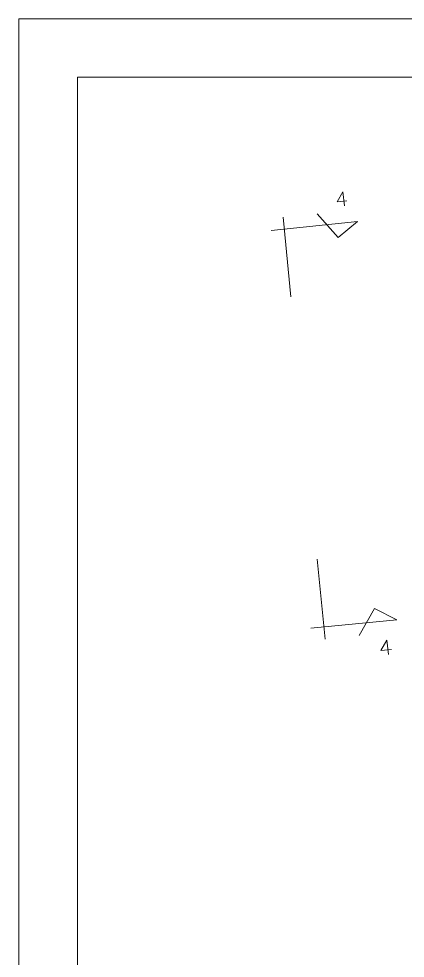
# Model space of a CAD drawing. Header units: millimetres. Extents: x 8 to 1677, y 56 to 1181.
# Drawn here: x 801.6 to 867.7, y 489 to 649.9 of the extents above; entities that cross this region are included whole.
import ezdxf

# ---------------------------------------------------------------- set-up
doc = ezdxf.new("R2010")
doc.units = ezdxf.units.MM
doc.header["$MEASUREMENT"] = 0
doc.layers.get('0').update_dxf_attribs({"linetype": 'CONTINUOUS'})

# ---------------------------------------------------------------- blocks, each defined once
blk = doc.blocks.new('MF31AECC0')
at = {"color": 7, "linetype": 'Continuous', "lineweight": 9, "true_color": 0x000007}
blk.add_lwpolyline([(717.47, 1024.5), (717.47, 149.38), (717.47, 149.38)], dxfattribs=at)
blk = doc.blocks.new('MF31AEF80')
at = {"color": 7, "linetype": 'Continuous', "lineweight": 9, "true_color": 0x000007}
blk.add_lwpolyline([(420.39, 1024.5), (717.47, 1024.5), (717.47, 1024.5)], dxfattribs=at)

msp = doc.modelspace()

# ---------------------------------------------------------------- hatches: boundary and pattern name
at = {"true_color": 0x000007}
h = msp.add_hatch(color=7, dxfattribs=at)
edge = h.paths.add_edge_path()
edge.add_spline(control_points=[(828.08, 619.89), (828.08, 619.89), (828.08, 619.89), (828.08, 619.89), (828.08, 619.89), (828.08, 619.89), (828.08, 619.89), (828.08, 619.89)], knot_values=[0, 0, 0, 0, 0.125, 0.125, 0.125, 0.125, 1, 1, 1, 1], degree=3, periodic=0)
edge.add_line((828.08, 619.89), (828.12, 619.89))
edge.add_spline(control_points=[(828.12, 619.89), (828.12, 619.89), (828.12, 619.89), (828.12, 619.89), (828.12, 619.89), (828.12, 619.89), (828.12, 619.89), (828.12, 619.89), (828.12, 619.89), (828.12, 619.89), (828.12, 619.89), (828.12, 619.89), (828.12, 619.89), (828.12, 619.89), (828.12, 619.89), (828.12, 619.89), (828.12, 619.89), (828.12, 619.89), (828.12, 619.89), (828.12, 619.89), (828.12, 619.89), (828.12, 619.89), (828.12, 619.89), (828.12, 619.89), (828.12, 619.89), (828.12, 619.89), (828.12, 619.89), (828.12, 619.89), (828.12, 619.89), (828.12, 619.89), (828.12, 619.89), (828.12, 619.89), (828.12, 619.89), (828.12, 619.89), (828.12, 619.89), (828.12, 619.89), (828.12, 619.89), (828.12, 619.89), (828.12, 619.89), (828.12, 619.89), (828.12, 619.89), (828.12, 619.89), (828.12, 619.89), (828.12, 619.89)], knot_values=[0, 0, 0, 0, 0.022727, 0.022727, 0.022727, 0.022727, 0.045455, 0.045455, 0.045455, 0.045455, 0.068182, 0.068182, 0.068182, 0.068182, 0.090909, 0.090909, 0.090909, 0.090909, 0.113636, 0.113636, 0.113636, 0.113636, 0.136364, 0.136364, 0.136364, 0.136364, 0.159091, 0.159091, 0.159091, 0.159091, 0.181818, 0.181818, 0.181818, 0.181818, 0.204545, 0.204545, 0.204545, 0.204545, 0.227273, 0.227273, 0.227273, 0.227273, 1, 1, 1, 1], degree=3, periodic=0)
edge.add_spline(control_points=[(828.12, 619.89), (828.12, 619.89), (828.12, 619.89), (828.12, 619.89), (828.12, 619.89), (828.12, 619.89), (828.12, 619.89), (828.12, 619.89), (828.12, 619.89), (828.12, 619.89), (828.12, 619.89), (828.12, 619.89), (828.12, 619.89), (828.12, 619.89), (828.12, 619.89), (828.12, 619.89), (828.12, 619.89), (828.12, 619.89), (828.12, 619.89), (828.12, 619.89), (828.12, 619.89), (828.12, 619.89), (828.12, 619.89), (828.12, 619.89), (828.12, 619.89), (828.12, 619.89), (828.12, 619.89), (828.12, 619.89), (828.12, 619.89), (828.12, 619.89), (828.12, 619.89), (828.12, 619.89), (828.12, 619.89), (828.12, 619.89), (828.12, 619.89), (828.12, 619.89)], knot_values=[0, 0, 0, 0, 0.027778, 0.027778, 0.027778, 0.027778, 0.055556, 0.055556, 0.055556, 0.055556, 0.083333, 0.083333, 0.083333, 0.083333, 0.111111, 0.111111, 0.111111, 0.111111, 0.138889, 0.138889, 0.138889, 0.138889, 0.166667, 0.166667, 0.166667, 0.166667, 0.194444, 0.194444, 0.194444, 0.194444, 0.222222, 0.222222, 0.222222, 0.222222, 1, 1, 1, 1], degree=3, periodic=0)
edge = h.paths.add_edge_path()
edge.add_spline(control_points=[(828.15, 619.89), (828.15, 619.89), (828.15, 619.89), (828.15, 619.89), (828.15, 619.89), (828.15, 619.89), (828.15, 619.89), (828.15, 619.89), (828.15, 619.89), (828.15, 619.89), (828.15, 619.89), (828.15, 619.89), (828.15, 619.89), (828.15, 619.89), (828.15, 619.89), (828.15, 619.89), (828.15, 619.89), (828.15, 619.89), (828.15, 619.89), (828.15, 619.89), (828.15, 619.89), (828.15, 619.89), (828.15, 619.89), (828.15, 619.89), (828.15, 619.89), (828.15, 619.89), (828.15, 619.89), (828.15, 619.89), (828.15, 619.89), (828.15, 619.89), (828.15, 619.89), (828.15, 619.89), (828.15, 619.89), (828.15, 619.89), (828.15, 619.89), (828.15, 619.89)], knot_values=[0, 0, 0, 0, 0.027778, 0.027778, 0.027778, 0.027778, 0.055556, 0.055556, 0.055556, 0.055556, 0.083333, 0.083333, 0.083333, 0.083333, 0.111111, 0.111111, 0.111111, 0.111111, 0.138889, 0.138889, 0.138889, 0.138889, 0.166667, 0.166667, 0.166667, 0.166667, 0.194444, 0.194444, 0.194444, 0.194444, 0.222222, 0.222222, 0.222222, 0.222222, 1, 1, 1, 1], degree=3, periodic=0)
edge.add_spline(control_points=[(828.15, 619.89), (828.15, 619.89), (828.15, 619.89), (828.15, 619.89), (828.15, 619.89), (828.15, 619.89), (828.15, 619.89), (828.15, 619.89), (828.15, 619.89), (828.15, 619.89), (828.15, 619.89), (828.15, 619.89), (828.15, 619.89), (828.15, 619.89), (828.15, 619.89), (828.15, 619.89), (828.15, 619.89), (828.15, 619.89), (828.15, 619.89), (828.15, 619.89), (828.15, 619.89), (828.15, 619.89), (828.15, 619.89), (828.15, 619.89), (828.15, 619.89), (828.15, 619.89), (828.15, 619.89), (828.15, 619.89)], knot_values=[0, 0, 0, 0, 0.035714, 0.035714, 0.035714, 0.035714, 0.071429, 0.071429, 0.071429, 0.071429, 0.107143, 0.107143, 0.107143, 0.107143, 0.142857, 0.142857, 0.142857, 0.142857, 0.178571, 0.178571, 0.178571, 0.178571, 0.214286, 0.214286, 0.214286, 0.214286, 1, 1, 1, 1], degree=3, periodic=0)
edge.add_spline(control_points=[(828.18, 619.89), (828.18, 619.89), (828.18, 619.89), (828.18, 619.89), (828.18, 619.89), (828.18, 619.89), (828.18, 619.89), (828.18, 619.89), (828.18, 619.89), (828.18, 619.89), (828.18, 619.89), (828.18, 619.89), (828.18, 619.89), (828.18, 619.89), (828.18, 619.89), (828.18, 619.89), (828.18, 619.89), (828.15, 619.89), (828.15, 619.89), (828.15, 619.89), (828.15, 619.89), (828.15, 619.89), (828.15, 619.89), (828.15, 619.89)], knot_values=[0, 0, 0, 0, 0.041667, 0.041667, 0.041667, 0.041667, 0.083333, 0.083333, 0.083333, 0.083333, 0.125, 0.125, 0.125, 0.125, 0.166667, 0.166667, 0.166667, 0.166667, 0.208333, 0.208333, 0.208333, 0.208333, 1, 1, 1, 1], degree=3, periodic=0)
edge.add_line((828.18, 619.89), (828.15, 619.89))
edge = h.paths.add_edge_path()
edge.add_spline(control_points=[(828.18, 619.89), (828.18, 619.89), (828.18, 619.89), (828.18, 619.89), (828.18, 619.89), (828.18, 619.89), (828.18, 619.89), (828.18, 619.89), (828.18, 619.89), (828.18, 619.89), (828.18, 619.89), (828.18, 619.89), (828.18, 619.89), (828.18, 619.89), (828.18, 619.89), (828.18, 619.89), (828.18, 619.89), (828.18, 619.89), (828.18, 619.89), (828.18, 619.89)], knot_values=[0, 0, 0, 0, 0.05, 0.05, 0.05, 0.05, 0.1, 0.1, 0.1, 0.1, 0.15, 0.15, 0.15, 0.15, 0.2, 0.2, 0.2, 0.2, 1, 1, 1, 1], degree=3, periodic=0)
edge.add_line((828.18, 619.89), (828.22, 619.89))
edge.add_line((828.22, 619.89), (828.18, 619.89))
edge = h.paths.add_edge_path()
edge.add_spline(control_points=[(828.22, 619.89), (828.22, 619.89), (828.22, 619.89), (828.22, 619.89), (828.22, 619.89), (828.22, 619.89), (828.22, 619.89), (828.22, 619.89), (828.22, 619.89), (828.22, 619.89), (828.22, 619.89), (828.22, 619.89), (828.22, 619.89), (828.22, 619.89), (828.22, 619.89), (828.22, 619.89), (828.22, 619.89), (828.25, 619.89), (828.25, 619.89), (828.25, 619.89), (828.25, 619.89), (828.25, 619.89), (828.25, 619.89), (828.22, 619.89), (828.22, 619.89), (828.22, 619.89), (828.22, 619.89), (828.22, 619.89), (828.22, 619.89), (828.22, 619.89), (828.22, 619.89), (828.22, 619.89), (828.22, 619.89), (828.22, 619.89), (828.22, 619.89), (828.22, 619.89), (828.22, 619.89), (828.22, 619.89), (828.22, 619.89), (828.22, 619.89), (828.22, 619.89), (828.22, 619.89), (828.22, 619.89), (828.22, 619.89)], knot_values=[0, 0, 0, 0, 0.022727, 0.022727, 0.022727, 0.022727, 0.045455, 0.045455, 0.045455, 0.045455, 0.068182, 0.068182, 0.068182, 0.068182, 0.090909, 0.090909, 0.090909, 0.090909, 0.113636, 0.113636, 0.113636, 0.113636, 0.136364, 0.136364, 0.136364, 0.136364, 0.159091, 0.159091, 0.159091, 0.159091, 0.181818, 0.181818, 0.181818, 0.181818, 0.204545, 0.204545, 0.204545, 0.204545, 0.227273, 0.227273, 0.227273, 0.227273, 1, 1, 1, 1], degree=3, periodic=0)
edge.add_spline(control_points=[(828.22, 619.89), (828.22, 619.89), (828.22, 619.89), (828.22, 619.89), (828.22, 619.89), (828.22, 619.89), (828.22, 619.89), (828.22, 619.89), (828.22, 619.89), (828.22, 619.89), (828.22, 619.89), (828.22, 619.89), (828.22, 619.89), (828.22, 619.89), (828.22, 619.89), (828.22, 619.89), (828.22, 619.89), (828.22, 619.89), (828.22, 619.89), (828.22, 619.89), (828.22, 619.89), (828.22, 619.89), (828.22, 619.89), (828.22, 619.89), (828.22, 619.89), (828.22, 619.89), (828.22, 619.89), (828.22, 619.89), (828.22, 619.89), (828.22, 619.89), (828.22, 619.89), (828.22, 619.89), (828.22, 619.89), (828.22, 619.89), (828.22, 619.89), (828.22, 619.89)], knot_values=[0, 0, 0, 0, 0.027778, 0.027778, 0.027778, 0.027778, 0.055556, 0.055556, 0.055556, 0.055556, 0.083333, 0.083333, 0.083333, 0.083333, 0.111111, 0.111111, 0.111111, 0.111111, 0.138889, 0.138889, 0.138889, 0.138889, 0.166667, 0.166667, 0.166667, 0.166667, 0.194444, 0.194444, 0.194444, 0.194444, 0.222222, 0.222222, 0.222222, 0.222222, 1, 1, 1, 1], degree=3, periodic=0)
edge = h.paths.add_edge_path()
edge.add_spline(control_points=[(828.25, 619.89), (828.25, 619.89), (828.25, 619.89), (828.25, 619.89), (828.25, 619.89), (828.25, 619.89), (828.25, 619.89), (828.25, 619.89)], knot_values=[0, 0, 0, 0, 0.125, 0.125, 0.125, 0.125, 1, 1, 1, 1], degree=3, periodic=0)
edge.add_line((828.25, 619.89), (828.28, 619.89))
edge.add_spline(control_points=[(828.28, 619.89), (828.28, 619.89), (828.28, 619.89), (828.28, 619.89), (828.28, 619.89), (828.28, 619.89), (828.28, 619.89), (828.28, 619.89), (828.28, 619.89), (828.28, 619.89), (828.28, 619.89), (828.28, 619.89), (828.28, 619.89), (828.28, 619.89), (828.28, 619.89), (828.28, 619.89), (828.28, 619.89), (828.28, 619.89), (828.28, 619.89), (828.28, 619.89), (828.28, 619.89), (828.28, 619.89), (828.28, 619.89), (828.28, 619.89), (828.28, 619.89), (828.28, 619.89), (828.28, 619.89), (828.28, 619.89), (828.28, 619.89), (828.28, 619.89), (828.28, 619.89), (828.28, 619.89), (828.28, 619.89), (828.28, 619.89), (828.28, 619.89), (828.28, 619.89)], knot_values=[0, 0, 0, 0, 0.027778, 0.027778, 0.027778, 0.027778, 0.055556, 0.055556, 0.055556, 0.055556, 0.083333, 0.083333, 0.083333, 0.083333, 0.111111, 0.111111, 0.111111, 0.111111, 0.138889, 0.138889, 0.138889, 0.138889, 0.166667, 0.166667, 0.166667, 0.166667, 0.194444, 0.194444, 0.194444, 0.194444, 0.222222, 0.222222, 0.222222, 0.222222, 1, 1, 1, 1], degree=3, periodic=0)
edge.add_spline(control_points=[(828.28, 619.89), (828.28, 619.89), (828.28, 619.89), (828.28, 619.89), (828.28, 619.89), (828.28, 619.89), (828.28, 619.89), (828.28, 619.89), (828.28, 619.89), (828.28, 619.89), (828.28, 619.89), (828.28, 619.89), (828.28, 619.89), (828.28, 619.89), (828.28, 619.89), (828.28, 619.89), (828.28, 619.89), (828.28, 619.89), (828.28, 619.89), (828.28, 619.89), (828.28, 619.89), (828.28, 619.89), (828.28, 619.89), (828.28, 619.89), (828.28, 619.89), (828.28, 619.89), (828.28, 619.89), (828.28, 619.89)], knot_values=[0, 0, 0, 0, 0.035714, 0.035714, 0.035714, 0.035714, 0.071429, 0.071429, 0.071429, 0.071429, 0.107143, 0.107143, 0.107143, 0.107143, 0.142857, 0.142857, 0.142857, 0.142857, 0.178571, 0.178571, 0.178571, 0.178571, 0.214286, 0.214286, 0.214286, 0.214286, 1, 1, 1, 1], degree=3, periodic=0)
edge.add_line((828.28, 619.89), (828.32, 619.89))
edge.add_spline(control_points=[(828.32, 619.89), (828.32, 619.89), (828.32, 619.89), (828.32, 619.89), (828.32, 619.89), (828.32, 619.89), (828.32, 619.89), (828.32, 619.89)], knot_values=[0, 0, 0, 0, 0.125, 0.125, 0.125, 0.125, 1, 1, 1, 1], degree=3, periodic=0)
edge.add_line((828.32, 619.89), (828.28, 619.89))
h.paths.add_polyline_path([(828.32, 619.89), (828.35, 619.89)])
edge = h.paths.add_edge_path()
edge.add_spline(control_points=[(828.38, 619.89), (828.38, 619.89), (828.38, 619.89), (828.38, 619.89), (828.38, 619.89), (828.38, 619.89), (828.38, 619.89), (828.38, 619.89), (828.38, 619.89), (828.38, 619.89), (828.38, 619.89), (828.38, 619.89), (828.38, 619.89), (828.38, 619.89), (828.38, 619.89), (828.38, 619.89), (828.38, 619.89), (828.38, 619.89), (828.38, 619.89), (828.38, 619.89), (828.38, 619.89), (828.38, 619.89), (828.38, 619.89), (828.38, 619.89), (828.38, 619.89), (828.38, 619.89), (828.38, 619.89), (828.38, 619.89), (828.38, 619.89), (828.38, 619.89), (828.38, 619.89), (828.38, 619.89), (828.38, 619.89), (828.38, 619.89), (828.38, 619.89), (828.38, 619.89), (828.38, 619.89), (828.38, 619.89), (828.38, 619.89), (828.38, 619.89), (828.38, 619.89), (828.38, 619.89), (828.38, 619.89), (828.38, 619.89), (828.38, 619.89), (828.38, 619.89), (828.38, 619.89), (828.38, 619.89), (828.38, 619.89), (828.38, 619.89), (828.38, 619.89), (828.38, 619.89), (828.38, 619.89), (828.38, 619.89), (828.38, 619.89), (828.38, 619.89), (828.38, 619.89), (828.38, 619.89), (828.38, 619.89), (828.38, 619.89), (828.38, 619.89), (828.38, 619.89), (828.38, 619.89), (828.38, 619.89), (828.38, 619.89), (828.38, 619.89), (828.38, 619.89), (828.38, 619.89), (828.38, 619.89), (828.38, 619.89), (828.38, 619.89), (828.38, 619.89)], knot_values=[0, 0, 0, 0, 0.013889, 0.013889, 0.013889, 0.013889, 0.027778, 0.027778, 0.027778, 0.027778, 0.041667, 0.041667, 0.041667, 0.041667, 0.055556, 0.055556, 0.055556, 0.055556, 0.069444, 0.069444, 0.069444, 0.069444, 0.083333, 0.083333, 0.083333, 0.083333, 0.097222, 0.097222, 0.097222, 0.097222, 0.111111, 0.111111, 0.111111, 0.111111, 0.125, 0.125, 0.125, 0.125, 0.138889, 0.138889, 0.138889, 0.138889, 0.152778, 0.152778, 0.152778, 0.152778, 0.166667, 0.166667, 0.166667, 0.166667, 0.180556, 0.180556, 0.180556, 0.180556, 0.194444, 0.194444, 0.194444, 0.194444, 0.208333, 0.208333, 0.208333, 0.208333, 0.222222, 0.222222, 0.222222, 0.222222, 0.236111, 0.236111, 0.236111, 0.236111, 1, 1, 1, 1], degree=3, periodic=0)
edge.add_spline(control_points=[(828.38, 619.89), (828.38, 619.89), (828.38, 619.89), (828.38, 619.89), (828.38, 619.89), (828.38, 619.89), (828.38, 619.89), (828.38, 619.89), (828.38, 619.89), (828.38, 619.89), (828.38, 619.89), (828.38, 619.89), (828.38, 619.89), (828.38, 619.89), (828.38, 619.89), (828.38, 619.89), (828.38, 619.89), (828.38, 619.89), (828.38, 619.89), (828.38, 619.89), (828.38, 619.89), (828.38, 619.89), (828.38, 619.89), (828.38, 619.89), (828.38, 619.89), (828.38, 619.89), (828.38, 619.89), (828.38, 619.89), (828.38, 619.89), (828.38, 619.89), (828.38, 619.89), (828.38, 619.89), (828.38, 619.89), (828.38, 619.89), (828.38, 619.89), (828.38, 619.89), (828.38, 619.89), (828.38, 619.89), (828.38, 619.89), (828.38, 619.89), (828.38, 619.89), (828.38, 619.89), (828.38, 619.89), (828.38, 619.89), (828.38, 619.89), (828.38, 619.89), (828.38, 619.89), (828.38, 619.89), (828.38, 619.89), (828.38, 619.89), (828.38, 619.89), (828.38, 619.89), (828.38, 619.89), (828.38, 619.89), (828.38, 619.89), (828.38, 619.89), (828.38, 619.89), (828.38, 619.89), (828.38, 619.89), (828.38, 619.89)], knot_values=[0, 0, 0, 0, 0.016667, 0.016667, 0.016667, 0.016667, 0.033333, 0.033333, 0.033333, 0.033333, 0.05, 0.05, 0.05, 0.05, 0.066667, 0.066667, 0.066667, 0.066667, 0.083333, 0.083333, 0.083333, 0.083333, 0.1, 0.1, 0.1, 0.1, 0.116667, 0.116667, 0.116667, 0.116667, 0.133333, 0.133333, 0.133333, 0.133333, 0.15, 0.15, 0.15, 0.15, 0.166667, 0.166667, 0.166667, 0.166667, 0.183333, 0.183333, 0.183333, 0.183333, 0.2, 0.2, 0.2, 0.2, 0.216667, 0.216667, 0.216667, 0.216667, 0.233333, 0.233333, 0.233333, 0.233333, 1, 1, 1, 1], degree=3, periodic=0)
edge.add_line((828.38, 619.89), (828.42, 619.89))
edge.add_line((828.42, 619.89), (828.45, 619.89))
edge.add_spline(control_points=[(828.45, 619.89), (828.45, 619.89), (828.45, 619.89), (828.45, 619.89), (828.45, 619.89), (828.45, 619.89), (828.45, 619.89), (828.45, 619.89), (828.45, 619.89), (828.45, 619.89), (828.45, 619.89), (828.45, 619.89), (828.45, 619.89), (828.45, 619.89), (828.45, 619.89), (828.45, 619.89), (828.45, 619.89), (828.45, 619.89), (828.45, 619.89), (828.45, 619.89), (828.45, 619.89), (828.45, 619.89), (828.45, 619.89), (828.45, 619.89), (828.45, 619.89), (828.45, 619.89), (828.45, 619.89), (828.45, 619.89)], knot_values=[0, 0, 0, 0, 0.035714, 0.035714, 0.035714, 0.035714, 0.071429, 0.071429, 0.071429, 0.071429, 0.107143, 0.107143, 0.107143, 0.107143, 0.142857, 0.142857, 0.142857, 0.142857, 0.178571, 0.178571, 0.178571, 0.178571, 0.214286, 0.214286, 0.214286, 0.214286, 1, 1, 1, 1], degree=3, periodic=0)
edge.add_spline(control_points=[(828.45, 619.89), (828.45, 619.89), (828.45, 619.89), (828.45, 619.89), (828.45, 619.89), (828.45, 619.89), (828.45, 619.89), (828.45, 619.89), (828.45, 619.89), (828.45, 619.89), (828.45, 619.89), (828.42, 619.89), (828.42, 619.89), (828.42, 619.89), (828.42, 619.89), (828.42, 619.89)], knot_values=[0, 0, 0, 0, 0.0625, 0.0625, 0.0625, 0.0625, 0.125, 0.125, 0.125, 0.125, 0.1875, 0.1875, 0.1875, 0.1875, 1, 1, 1, 1], degree=3, periodic=0)
edge.add_line((828.42, 619.89), (828.45, 619.89))
edge.add_spline(control_points=[(828.45, 619.89), (828.45, 619.89), (828.45, 619.89), (828.45, 619.89), (828.45, 619.89), (828.45, 619.89), (828.45, 619.89), (828.45, 619.89), (828.45, 619.89), (828.45, 619.89), (828.45, 619.89), (828.45, 619.89), (828.45, 619.89), (828.45, 619.89), (828.45, 619.89), (828.45, 619.89), (828.45, 619.89), (828.45, 619.89), (828.45, 619.89), (828.45, 619.89)], knot_values=[0, 0, 0, 0, 0.05, 0.05, 0.05, 0.05, 0.1, 0.1, 0.1, 0.1, 0.15, 0.15, 0.15, 0.15, 0.2, 0.2, 0.2, 0.2, 1, 1, 1, 1], degree=3, periodic=0)
edge.add_line((828.45, 619.89), (828.42, 619.89))
edge = h.paths.add_edge_path()
edge.add_spline(control_points=[(828.45, 619.89), (828.45, 619.89), (828.45, 619.89), (828.45, 619.89), (828.45, 619.89), (828.45, 619.89), (828.45, 619.89), (828.45, 619.89)], knot_values=[0, 0, 0, 0, 0.125, 0.125, 0.125, 0.125, 1, 1, 1, 1], degree=3, periodic=0)
edge.add_line((828.45, 619.89), (828.48, 619.89))
edge.add_spline(control_points=[(828.48, 619.89), (828.48, 619.89), (828.48, 619.89), (828.48, 619.89), (828.48, 619.89), (828.48, 619.89), (828.48, 619.89), (828.48, 619.89), (828.48, 619.89), (828.48, 619.89), (828.48, 619.89), (828.48, 619.89), (828.48, 619.89), (828.48, 619.89), (828.48, 619.89), (828.48, 619.89), (828.48, 619.89), (828.48, 619.89), (828.48, 619.89), (828.48, 619.89), (828.48, 619.89), (828.48, 619.89), (828.48, 619.89), (828.48, 619.89), (828.48, 619.89), (828.48, 619.89), (828.48, 619.89), (828.48, 619.89), (828.48, 619.89), (828.48, 619.89), (828.48, 619.89), (828.48, 619.89), (828.48, 619.89), (828.48, 619.89), (828.48, 619.89), (828.48, 619.89), (828.48, 619.89), (828.48, 619.89), (828.48, 619.89), (828.48, 619.89)], knot_values=[0, 0, 0, 0, 0.025, 0.025, 0.025, 0.025, 0.05, 0.05, 0.05, 0.05, 0.075, 0.075, 0.075, 0.075, 0.1, 0.1, 0.1, 0.1, 0.125, 0.125, 0.125, 0.125, 0.15, 0.15, 0.15, 0.15, 0.175, 0.175, 0.175, 0.175, 0.2, 0.2, 0.2, 0.2, 0.225, 0.225, 0.225, 0.225, 1, 1, 1, 1], degree=3, periodic=0)
edge.add_spline(control_points=[(828.48, 619.89), (828.48, 619.89), (828.48, 619.89), (828.48, 619.89), (828.48, 619.89), (828.48, 619.89), (828.48, 619.89), (828.48, 619.89), (828.48, 619.89), (828.48, 619.89), (828.48, 619.89), (828.48, 619.89), (828.48, 619.89), (828.48, 619.89), (828.48, 619.89), (828.48, 619.89), (828.48, 619.89), (828.48, 619.89), (828.48, 619.89), (828.48, 619.89), (828.48, 619.89), (828.48, 619.89), (828.48, 619.89), (828.48, 619.89), (828.48, 619.89), (828.48, 619.89), (828.48, 619.89), (828.48, 619.89), (828.48, 619.89), (828.48, 619.89), (828.48, 619.89), (828.48, 619.89), (828.48, 619.89), (828.48, 619.89), (828.48, 619.89), (828.48, 619.89), (828.48, 619.89), (828.48, 619.89), (828.48, 619.89), (828.48, 619.89)], knot_values=[0, 0, 0, 0, 0.025, 0.025, 0.025, 0.025, 0.05, 0.05, 0.05, 0.05, 0.075, 0.075, 0.075, 0.075, 0.1, 0.1, 0.1, 0.1, 0.125, 0.125, 0.125, 0.125, 0.15, 0.15, 0.15, 0.15, 0.175, 0.175, 0.175, 0.175, 0.2, 0.2, 0.2, 0.2, 0.225, 0.225, 0.225, 0.225, 1, 1, 1, 1], degree=3, periodic=0)
edge.add_spline(control_points=[(828.48, 619.89), (828.48, 619.89), (828.48, 619.89), (828.48, 619.89), (828.48, 619.89), (828.48, 619.89), (828.48, 619.89), (828.48, 619.89), (828.48, 619.89), (828.48, 619.89), (828.48, 619.86), (828.48, 619.86), (828.48, 619.86), (828.48, 619.86), (828.48, 619.86), (828.48, 619.86), (828.48, 619.86), (828.48, 619.86), (828.48, 619.86), (828.48, 619.86)], knot_values=[0, 0, 0, 0, 0.05, 0.05, 0.05, 0.05, 0.1, 0.1, 0.1, 0.1, 0.15, 0.15, 0.15, 0.15, 0.2, 0.2, 0.2, 0.2, 1, 1, 1, 1], degree=3, periodic=0)
edge.add_line((828.48, 619.86), (828.48, 619.89))
edge.add_spline(control_points=[(828.48, 619.89), (828.48, 619.89), (828.48, 619.89), (828.48, 619.89), (828.48, 619.89), (828.48, 619.89), (828.48, 619.89), (828.48, 619.89), (828.48, 619.89), (828.48, 619.89), (828.48, 619.89), (828.48, 619.89), (828.48, 619.89), (828.48, 619.89), (828.48, 619.89), (828.48, 619.89), (828.48, 619.89), (828.48, 619.89), (828.48, 619.89), (828.48, 619.89), (828.48, 619.89), (828.48, 619.89), (828.48, 619.89), (828.48, 619.89)], knot_values=[0, 0, 0, 0, 0.041667, 0.041667, 0.041667, 0.041667, 0.083333, 0.083333, 0.083333, 0.083333, 0.125, 0.125, 0.125, 0.125, 0.166667, 0.166667, 0.166667, 0.166667, 0.208333, 0.208333, 0.208333, 0.208333, 1, 1, 1, 1], degree=3, periodic=0)
edge.add_line((828.48, 619.89), (828.51, 619.89))
edge.add_line((828.51, 619.89), (828.48, 619.89))
edge = h.paths.add_edge_path()
edge.add_spline(control_points=[(828.51, 619.89), (828.51, 619.89), (828.51, 619.89), (828.51, 619.89), (828.51, 619.89), (828.51, 619.89), (828.51, 619.89), (828.51, 619.89)], knot_values=[0, 0, 0, 0, 0.125, 0.125, 0.125, 0.125, 1, 1, 1, 1], degree=3, periodic=0)
edge.add_spline(control_points=[(828.51, 619.89), (828.51, 619.89), (828.51, 619.89), (828.51, 619.89), (828.51, 619.89), (828.51, 619.89), (828.51, 619.89), (828.55, 619.89), (828.55, 619.89), (828.55, 619.89), (828.55, 619.89), (828.55, 619.89), (828.55, 619.89), (828.55, 619.89), (828.55, 619.89), (828.55, 619.89), (828.55, 619.89), (828.55, 619.89), (828.55, 619.89), (828.55, 619.89), (828.55, 619.89), (828.55, 619.89), (828.55, 619.89), (828.55, 619.89), (828.55, 619.89), (828.55, 619.89), (828.55, 619.89), (828.55, 619.89), (828.55, 619.89), (828.55, 619.89), (828.55, 619.89), (828.55, 619.89), (828.55, 619.89), (828.55, 619.89), (828.51, 619.89), (828.51, 619.89), (828.51, 619.89), (828.51, 619.89), (828.51, 619.89), (828.51, 619.89), (828.51, 619.89), (828.51, 619.89), (828.51, 619.89), (828.51, 619.89)], knot_values=[0, 0, 0, 0, 0.022727, 0.022727, 0.022727, 0.022727, 0.045455, 0.045455, 0.045455, 0.045455, 0.068182, 0.068182, 0.068182, 0.068182, 0.090909, 0.090909, 0.090909, 0.090909, 0.113636, 0.113636, 0.113636, 0.113636, 0.136364, 0.136364, 0.136364, 0.136364, 0.159091, 0.159091, 0.159091, 0.159091, 0.181818, 0.181818, 0.181818, 0.181818, 0.204545, 0.204545, 0.204545, 0.204545, 0.227273, 0.227273, 0.227273, 0.227273, 1, 1, 1, 1], degree=3, periodic=0)
edge.add_spline(control_points=[(828.51, 619.89), (828.51, 619.89), (828.51, 619.89), (828.51, 619.89), (828.51, 619.89), (828.51, 619.89), (828.55, 619.89), (828.55, 619.89), (828.55, 619.89), (828.55, 619.89), (828.55, 619.89), (828.55, 619.89), (828.55, 619.89), (828.55, 619.89), (828.55, 619.89), (828.55, 619.89), (828.55, 619.89), (828.55, 619.89), (828.55, 619.89), (828.55, 619.89), (828.55, 619.89), (828.55, 619.89), (828.55, 619.89), (828.55, 619.89), (828.55, 619.89), (828.55, 619.89), (828.55, 619.89), (828.55, 619.89), (828.55, 619.89), (828.55, 619.89), (828.51, 619.89), (828.51, 619.89), (828.51, 619.89), (828.51, 619.89), (828.51, 619.89), (828.51, 619.89)], knot_values=[0, 0, 0, 0, 0.027778, 0.027778, 0.027778, 0.027778, 0.055556, 0.055556, 0.055556, 0.055556, 0.083333, 0.083333, 0.083333, 0.083333, 0.111111, 0.111111, 0.111111, 0.111111, 0.138889, 0.138889, 0.138889, 0.138889, 0.166667, 0.166667, 0.166667, 0.166667, 0.194444, 0.194444, 0.194444, 0.194444, 0.222222, 0.222222, 0.222222, 0.222222, 1, 1, 1, 1], degree=3, periodic=0)
edge = h.paths.add_edge_path()
edge.add_spline(control_points=[(828.51, 619.92), (828.51, 619.92), (828.51, 619.92), (828.51, 619.92), (828.51, 619.92), (828.51, 619.92), (828.51, 619.92), (828.51, 619.92), (828.51, 619.92), (828.51, 619.92), (828.51, 619.92), (828.51, 619.92), (828.51, 619.92), (828.51, 619.92), (828.51, 619.92), (828.51, 619.92), (828.51, 619.92), (828.51, 619.92), (828.51, 619.92), (828.51, 619.92), (828.51, 619.92), (828.51, 619.92), (828.51, 619.92), (828.51, 619.92)], knot_values=[0, 0, 0, 0, 0.041667, 0.041667, 0.041667, 0.041667, 0.083333, 0.083333, 0.083333, 0.083333, 0.125, 0.125, 0.125, 0.125, 0.166667, 0.166667, 0.166667, 0.166667, 0.208333, 0.208333, 0.208333, 0.208333, 1, 1, 1, 1], degree=3, periodic=0)
edge.add_spline(control_points=[(828.51, 619.92), (828.51, 619.92), (828.51, 619.92), (828.51, 619.92), (828.51, 619.92), (828.51, 619.92), (828.51, 619.92), (828.51, 619.92), (828.51, 619.92), (828.51, 619.92), (828.51, 619.92), (828.51, 619.92), (828.51, 619.92), (828.51, 619.92), (828.51, 619.92), (828.51, 619.92), (828.51, 619.92), (828.51, 619.92), (828.51, 619.92), (828.51, 619.92), (828.51, 619.92), (828.51, 619.92), (828.51, 619.92), (828.51, 619.92)], knot_values=[0, 0, 0, 0, 0.041667, 0.041667, 0.041667, 0.041667, 0.083333, 0.083333, 0.083333, 0.083333, 0.125, 0.125, 0.125, 0.125, 0.166667, 0.166667, 0.166667, 0.166667, 0.208333, 0.208333, 0.208333, 0.208333, 1, 1, 1, 1], degree=3, periodic=0)
edge = h.paths.add_edge_path()
edge.add_line((828.55, 619.89), (828.58, 619.89))
edge.add_spline(control_points=[(828.58, 619.89), (828.58, 619.89), (828.58, 619.89), (828.58, 619.89), (828.58, 619.89), (828.58, 619.89), (828.58, 619.89), (828.58, 619.89), (828.58, 619.89), (828.58, 619.89), (828.58, 619.89), (828.58, 619.89), (828.58, 619.89), (828.58, 619.89), (828.58, 619.89), (828.58, 619.89), (828.58, 619.89), (828.58, 619.89), (828.58, 619.89), (828.58, 619.89), (828.58, 619.89), (828.58, 619.89), (828.58, 619.89), (828.58, 619.89), (828.58, 619.89), (828.58, 619.89), (828.58, 619.89), (828.58, 619.89), (828.58, 619.89), (828.58, 619.89), (828.58, 619.89), (828.58, 619.89), (828.58, 619.89), (828.58, 619.89), (828.58, 619.89), (828.58, 619.89), (828.58, 619.89), (828.58, 619.89), (828.58, 619.89), (828.58, 619.89), (828.58, 619.89), (828.58, 619.89), (828.58, 619.89), (828.58, 619.89)], knot_values=[0, 0, 0, 0, 0.022727, 0.022727, 0.022727, 0.022727, 0.045455, 0.045455, 0.045455, 0.045455, 0.068182, 0.068182, 0.068182, 0.068182, 0.090909, 0.090909, 0.090909, 0.090909, 0.113636, 0.113636, 0.113636, 0.113636, 0.136364, 0.136364, 0.136364, 0.136364, 0.159091, 0.159091, 0.159091, 0.159091, 0.181818, 0.181818, 0.181818, 0.181818, 0.204545, 0.204545, 0.204545, 0.204545, 0.227273, 0.227273, 0.227273, 0.227273, 1, 1, 1, 1], degree=3, periodic=0)
edge.add_spline(control_points=[(828.58, 619.89), (828.58, 619.89), (828.58, 619.89), (828.58, 619.89), (828.58, 619.89), (828.58, 619.89), (828.58, 619.89), (828.58, 619.89), (828.58, 619.89), (828.58, 619.89), (828.58, 619.89), (828.58, 619.89), (828.58, 619.89), (828.58, 619.89), (828.58, 619.89), (828.58, 619.89), (828.58, 619.89), (828.58, 619.89), (828.58, 619.89), (828.58, 619.89), (828.58, 619.89), (828.58, 619.89), (828.58, 619.89), (828.58, 619.89), (828.58, 619.89), (828.58, 619.89), (828.58, 619.89), (828.58, 619.89), (828.58, 619.89), (828.58, 619.89), (828.58, 619.89), (828.58, 619.89), (828.58, 619.89), (828.58, 619.89), (828.58, 619.89), (828.58, 619.89), (828.58, 619.89), (828.58, 619.89), (828.58, 619.89), (828.58, 619.89), (828.58, 619.89), (828.58, 619.89), (828.58, 619.89), (828.58, 619.89), (828.58, 619.89), (828.58, 619.89), (828.58, 619.89), (828.58, 619.89)], knot_values=[0, 0, 0, 0, 0.020833, 0.020833, 0.020833, 0.020833, 0.041667, 0.041667, 0.041667, 0.041667, 0.0625, 0.0625, 0.0625, 0.0625, 0.083333, 0.083333, 0.083333, 0.083333, 0.104167, 0.104167, 0.104167, 0.104167, 0.125, 0.125, 0.125, 0.125, 0.145833, 0.145833, 0.145833, 0.145833, 0.166667, 0.166667, 0.166667, 0.166667, 0.1875, 0.1875, 0.1875, 0.1875, 0.208333, 0.208333, 0.208333, 0.208333, 0.229167, 0.229167, 0.229167, 0.229167, 1, 1, 1, 1], degree=3, periodic=0)
edge = h.paths.add_edge_path()
edge.add_spline(control_points=[(828.61, 619.89), (828.61, 619.89), (828.61, 619.89), (828.61, 619.89), (828.61, 619.89), (828.61, 619.89), (828.61, 619.89), (828.61, 619.89), (828.61, 619.89), (828.61, 619.89), (828.61, 619.89), (828.61, 619.89), (828.61, 619.89), (828.61, 619.89), (828.61, 619.89), (828.61, 619.89), (828.61, 619.89), (828.61, 619.89), (828.61, 619.89), (828.61, 619.89), (828.61, 619.89), (828.61, 619.89), (828.61, 619.89), (828.61, 619.89)], knot_values=[0, 0, 0, 0, 0.041667, 0.041667, 0.041667, 0.041667, 0.083333, 0.083333, 0.083333, 0.083333, 0.125, 0.125, 0.125, 0.125, 0.166667, 0.166667, 0.166667, 0.166667, 0.208333, 0.208333, 0.208333, 0.208333, 1, 1, 1, 1], degree=3, periodic=0)
edge.add_spline(control_points=[(828.61, 619.89), (828.61, 619.89), (828.61, 619.89), (828.61, 619.89), (828.61, 619.89), (828.61, 619.89), (828.61, 619.89), (828.61, 619.89), (828.61, 619.89), (828.61, 619.89), (828.61, 619.89), (828.61, 619.89), (828.61, 619.89), (828.61, 619.89), (828.61, 619.89), (828.61, 619.89), (828.61, 619.89), (828.61, 619.89), (828.61, 619.89), (828.61, 619.89)], knot_values=[0, 0, 0, 0, 0.05, 0.05, 0.05, 0.05, 0.1, 0.1, 0.1, 0.1, 0.15, 0.15, 0.15, 0.15, 0.2, 0.2, 0.2, 0.2, 1, 1, 1, 1], degree=3, periodic=0)
edge.add_line((828.61, 619.89), (828.65, 619.89))
edge.add_spline(control_points=[(828.65, 619.89), (828.65, 619.89), (828.65, 619.89), (828.65, 619.89), (828.65, 619.89), (828.65, 619.89), (828.65, 619.89), (828.65, 619.89)], knot_values=[0, 0, 0, 0, 0.125, 0.125, 0.125, 0.125, 1, 1, 1, 1], degree=3, periodic=0)
edge.add_spline(control_points=[(828.65, 619.89), (828.68, 619.89), (828.68, 619.89), (828.68, 619.89), (828.68, 619.89), (828.68, 619.89), (828.68, 619.89), (828.68, 619.89), (828.68, 619.89), (828.68, 619.89), (828.68, 619.89), (828.68, 619.89), (828.68, 619.89), (828.68, 619.89), (828.68, 619.89), (828.68, 619.89), (828.68, 619.89), (828.68, 619.89), (828.68, 619.89), (828.68, 619.89), (828.68, 619.89), (828.68, 619.89), (828.68, 619.89), (828.68, 619.89), (828.68, 619.89), (828.68, 619.89), (828.68, 619.89), (828.68, 619.89)], knot_values=[0, 0, 0, 0, 0.035714, 0.035714, 0.035714, 0.035714, 0.071429, 0.071429, 0.071429, 0.071429, 0.107143, 0.107143, 0.107143, 0.107143, 0.142857, 0.142857, 0.142857, 0.142857, 0.178571, 0.178571, 0.178571, 0.178571, 0.214286, 0.214286, 0.214286, 0.214286, 1, 1, 1, 1], degree=3, periodic=0)
edge.add_spline(control_points=[(828.68, 619.89), (828.68, 619.89), (828.65, 619.89), (828.65, 619.89), (828.65, 619.89), (828.65, 619.89), (828.65, 619.89), (828.65, 619.89), (828.65, 619.89), (828.65, 619.89), (828.65, 619.89), (828.65, 619.89), (828.65, 619.89), (828.65, 619.89), (828.65, 619.89), (828.65, 619.89)], knot_values=[0, 0, 0, 0, 0.0625, 0.0625, 0.0625, 0.0625, 0.125, 0.125, 0.125, 0.125, 0.1875, 0.1875, 0.1875, 0.1875, 1, 1, 1, 1], degree=3, periodic=0)
edge.add_spline(control_points=[(828.65, 619.89), (828.65, 619.89), (828.68, 619.89), (828.68, 619.89), (828.68, 619.89), (828.68, 619.89), (828.68, 619.89), (828.68, 619.89), (828.68, 619.89), (828.68, 619.89), (828.68, 619.89), (828.68, 619.89), (828.68, 619.89), (828.68, 619.89), (828.68, 619.89), (828.68, 619.89), (828.68, 619.89), (828.68, 619.89), (828.68, 619.89), (828.65, 619.89)], knot_values=[0, 0, 0, 0, 0.05, 0.05, 0.05, 0.05, 0.1, 0.1, 0.1, 0.1, 0.15, 0.15, 0.15, 0.15, 0.2, 0.2, 0.2, 0.2, 1, 1, 1, 1], degree=3, periodic=0)
edge = h.paths.add_edge_path()
edge.add_spline(control_points=[(828.68, 619.89), (828.68, 619.89), (828.68, 619.89), (828.68, 619.89), (828.68, 619.89), (828.68, 619.89), (828.68, 619.89), (828.68, 619.89), (828.68, 619.89), (828.68, 619.89), (828.68, 619.89), (828.71, 619.89), (828.71, 619.89), (828.71, 619.89), (828.71, 619.89), (828.71, 619.89), (828.71, 619.89), (828.71, 619.89), (828.71, 619.89), (828.71, 619.89), (828.71, 619.89), (828.71, 619.89), (828.68, 619.89), (828.68, 619.89), (828.68, 619.89), (828.68, 619.89), (828.68, 619.89), (828.68, 619.89), (828.68, 619.89), (828.68, 619.89), (828.68, 619.89), (828.68, 619.89), (828.68, 619.89), (828.68, 619.89), (828.68, 619.89), (828.68, 619.89)], knot_values=[0, 0, 0, 0, 0.027778, 0.027778, 0.027778, 0.027778, 0.055556, 0.055556, 0.055556, 0.055556, 0.083333, 0.083333, 0.083333, 0.083333, 0.111111, 0.111111, 0.111111, 0.111111, 0.138889, 0.138889, 0.138889, 0.138889, 0.166667, 0.166667, 0.166667, 0.166667, 0.194444, 0.194444, 0.194444, 0.194444, 0.222222, 0.222222, 0.222222, 0.222222, 1, 1, 1, 1], degree=3, periodic=0)
edge.add_spline(control_points=[(828.68, 619.89), (828.68, 619.89), (828.68, 619.89), (828.68, 619.89), (828.68, 619.89), (828.68, 619.89), (828.68, 619.89), (828.68, 619.89), (828.68, 619.89), (828.68, 619.89), (828.68, 619.89), (828.68, 619.89), (828.68, 619.89), (828.68, 619.89), (828.68, 619.89), (828.68, 619.89), (828.68, 619.89), (828.68, 619.89), (828.68, 619.89), (828.68, 619.89), (828.68, 619.89), (828.68, 619.89), (828.68, 619.89), (828.68, 619.89), (828.68, 619.89), (828.68, 619.89), (828.68, 619.89), (828.68, 619.89)], knot_values=[0, 0, 0, 0, 0.035714, 0.035714, 0.035714, 0.035714, 0.071429, 0.071429, 0.071429, 0.071429, 0.107143, 0.107143, 0.107143, 0.107143, 0.142857, 0.142857, 0.142857, 0.142857, 0.178571, 0.178571, 0.178571, 0.178571, 0.214286, 0.214286, 0.214286, 0.214286, 1, 1, 1, 1], degree=3, periodic=0)
edge = h.paths.add_edge_path()
edge.add_spline(control_points=[(828.71, 619.89), (828.71, 619.89), (828.71, 619.89), (828.71, 619.89), (828.71, 619.89), (828.71, 619.89), (828.71, 619.89), (828.71, 619.89)], knot_values=[0, 0, 0, 0, 0.125, 0.125, 0.125, 0.125, 1, 1, 1, 1], degree=3, periodic=0)
edge = h.paths.add_edge_path()
edge.add_line((828.75, 619.89), (828.78, 619.89))
edge.add_line((828.78, 619.89), (828.75, 619.89))
edge.add_line((828.75, 619.89), (828.78, 619.89))
edge.add_spline(control_points=[(828.78, 619.89), (828.78, 619.89), (828.78, 619.89), (828.78, 619.89), (828.78, 619.89), (828.78, 619.89), (828.78, 619.89), (828.78, 619.89)], knot_values=[0, 0, 0, 0, 0.125, 0.125, 0.125, 0.125, 1, 1, 1, 1], degree=3, periodic=0)
edge.add_spline(control_points=[(828.78, 619.89), (828.78, 619.89), (828.78, 619.89), (828.78, 619.89), (828.78, 619.89), (828.78, 619.89), (828.78, 619.89), (828.78, 619.89)], knot_values=[0, 0, 0, 0, 0.125, 0.125, 0.125, 0.125, 1, 1, 1, 1], degree=3, periodic=0)
edge.add_line((828.78, 619.89), (828.75, 619.89))
edge = h.paths.add_edge_path()
edge.add_line((828.78, 619.89), (828.81, 619.89))
edge = h.paths.add_edge_path()
edge.add_spline(control_points=[(828.85, 619.89), (828.85, 619.89), (828.85, 619.89), (828.85, 619.89), (828.85, 619.89), (828.85, 619.89), (828.85, 619.89), (828.85, 619.89), (828.85, 619.89), (828.85, 619.89), (828.85, 619.89), (828.85, 619.89), (828.85, 619.89), (828.85, 619.89), (828.85, 619.89), (828.85, 619.89), (828.85, 619.89), (828.85, 619.89), (828.85, 619.89), (828.85, 619.89), (828.85, 619.89), (828.85, 619.89), (828.85, 619.89), (828.85, 619.89), (828.85, 619.89), (828.85, 619.89), (828.85, 619.89), (828.85, 619.89)], knot_values=[0, 0, 0, 0, 0.035714, 0.035714, 0.035714, 0.035714, 0.071429, 0.071429, 0.071429, 0.071429, 0.107143, 0.107143, 0.107143, 0.107143, 0.142857, 0.142857, 0.142857, 0.142857, 0.178571, 0.178571, 0.178571, 0.178571, 0.214286, 0.214286, 0.214286, 0.214286, 1, 1, 1, 1], degree=3, periodic=0)
edge.add_spline(control_points=[(828.85, 619.89), (828.85, 619.89), (828.85, 619.89), (828.85, 619.89), (828.85, 619.89), (828.85, 619.89), (828.85, 619.89), (828.85, 619.89), (828.85, 619.89), (828.85, 619.89), (828.85, 619.89), (828.85, 619.89), (828.85, 619.89), (828.85, 619.89), (828.85, 619.89), (828.85, 619.89)], knot_values=[0, 0, 0, 0, 0.0625, 0.0625, 0.0625, 0.0625, 0.125, 0.125, 0.125, 0.125, 0.1875, 0.1875, 0.1875, 0.1875, 1, 1, 1, 1], degree=3, periodic=0)
edge.add_spline(control_points=[(828.85, 619.89), (828.85, 619.89), (828.85, 619.89), (828.85, 619.89), (828.85, 619.89), (828.85, 619.89), (828.85, 619.89), (828.85, 619.89), (828.85, 619.89), (828.85, 619.89), (828.85, 619.89), (828.85, 619.89), (828.85, 619.89), (828.85, 619.89), (828.85, 619.89), (828.85, 619.89), (828.85, 619.89), (828.85, 619.89), (828.85, 619.89), (828.85, 619.89)], knot_values=[0, 0, 0, 0, 0.05, 0.05, 0.05, 0.05, 0.1, 0.1, 0.1, 0.1, 0.15, 0.15, 0.15, 0.15, 0.2, 0.2, 0.2, 0.2, 1, 1, 1, 1], degree=3, periodic=0)
edge.add_line((828.85, 619.89), (828.88, 619.89))
edge.add_line((828.88, 619.89), (828.91, 619.89))
edge.add_line((828.91, 619.89), (828.88, 619.89))
edge.add_spline(control_points=[(828.88, 619.89), (828.88, 619.89), (828.88, 619.89), (828.88, 619.89), (828.88, 619.89), (828.88, 619.89), (828.88, 619.89), (828.88, 619.89)], knot_values=[0, 0, 0, 0, 0.125, 0.125, 0.125, 0.125, 1, 1, 1, 1], degree=3, periodic=0)
h.paths.add_polyline_path([(828.08, 619.89), (828.12, 619.89)])
h.paths.add_polyline_path([(828.25, 619.89), (828.28, 619.89)])
h.paths.add_polyline_path([(828.42, 619.89), (828.38, 619.89)])
h.paths.add_polyline_path([(828.45, 619.89), (828.48, 619.89)])
h.paths.add_polyline_path([(828.55, 619.89), (828.58, 619.89)])
h.paths.add_polyline_path([(828.61, 619.89), (828.65, 619.89)])
h.paths.add_polyline_path([(828.78, 619.89), (828.81, 619.89)])
h.paths.add_polyline_path([(828.85, 619.89), (828.88, 619.89)])
h.paths.add_polyline_path([(828.88, 619.89), (828.91, 619.89)])
h.paths.add_polyline_path([(828.88, 619.89), (828.91, 619.89)])

# ---------------------------------------------------------------- linework, layer by layer
at = {"color": 7, "linetype": 'Continuous', "lineweight": 9, "true_color": 0x000007}
for points in [[(811.58, 65.73), (811.58, 639.87), (811.58, 639.87)], [(1666.59, 639.87), (811.58, 639.87), (811.58, 639.87)], [(857.29, 617.84), (857.03, 620.22), (856.04, 618.53), (857.72, 618.7)], [(856.2, 612.41), (852.63, 616.48), (852.63, 616.48)], [(844.76, 613.6), (859.51, 615.13), (859.51, 615.13)], [(848.13, 602.26), (846.81, 615.89), (846.81, 615.89)], [(859.51, 615.13), (856.2, 612.41), (856.2, 612.41)], [(852.63, 557.37), (853.99, 543.68), (853.99, 543.68)], [(862.45, 548.9), (859.84, 544.27), (859.84, 544.27)], [(866.26, 546.98), (862.45, 548.9), (862.45, 548.9)], [(851.54, 545.53), (866.26, 546.98), (866.26, 546.98)], [(864.83, 541.03), (864.57, 543.51), (863.54, 541.72), (865.33, 541.89)]]:
    msp.add_lwpolyline(points, dxfattribs=at)

# ---------------------------------------------------------------- block references
at = {"color": 7, "true_color": 0xffffff, "rotation": 89.99999999999999}
for name in ['MF31AECC0', 'MF31AEF80']:
    msp.add_blockref(name, (1826.06, -67.61), dxfattribs=at)

doc.saveas('drawing.dxf')
